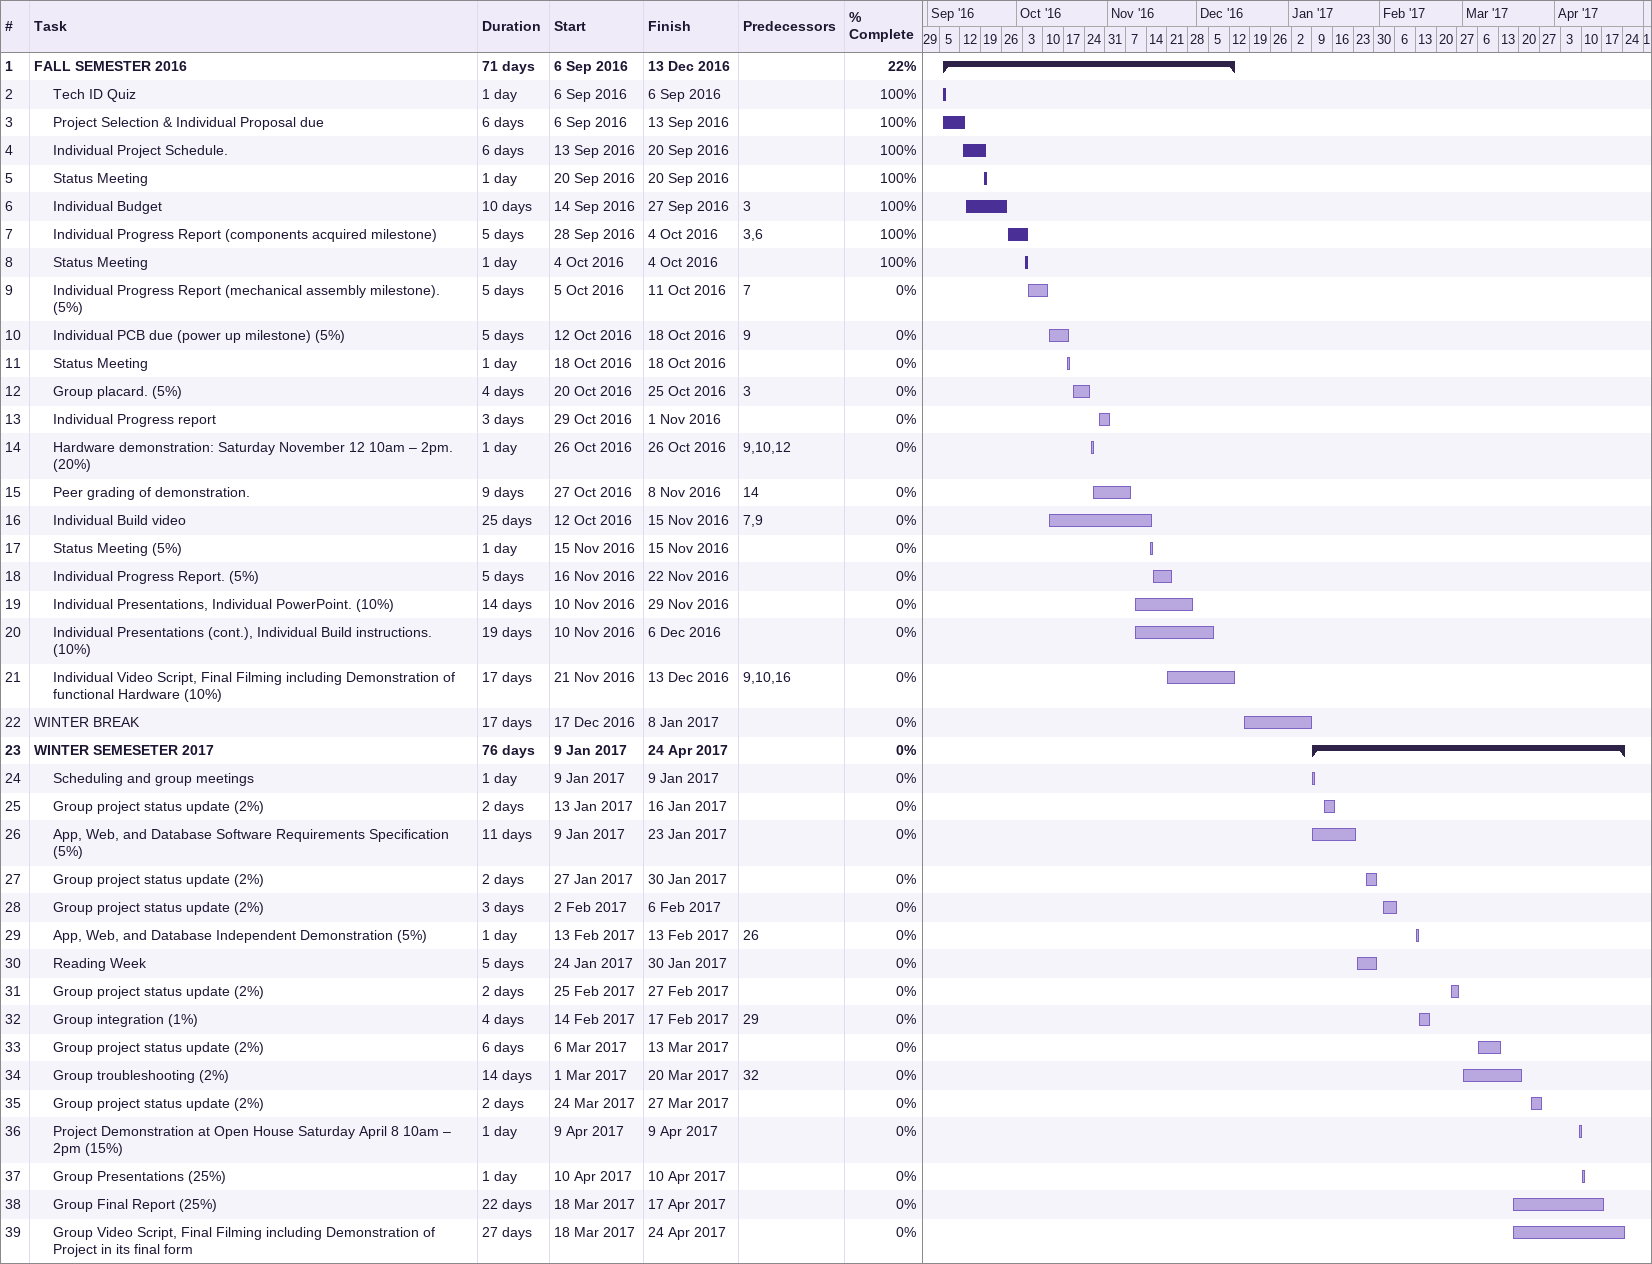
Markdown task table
| ID | Level | Task | Duration | Start | Finish | Predecessors | % complete |
|---|---|---|---|---|---|---|---|
| 1 | 1 | **FALL SEMESTER 2016** | 71d | 2016-09-06 | 2016-12-13 |  | 22 |
| 2 | 2 | Tech ID Quiz | 1d | 2016-09-06 | 2016-09-06 |  | 100 |
| 3 | 2 | Project Selection & Individual Proposal due | 6d | 2016-09-06 | 2016-09-13 |  | 100 |
| 4 | 2 | Individual Project Schedule. | 6d | 2016-09-13 | 2016-09-20 |  | 100 |
| 5 | 2 | Status Meeting | 1d | 2016-09-20 | 2016-09-20 |  | 100 |
| 6 | 2 | Individual Budget | 10d | 2016-09-14 | 2016-09-27 | 3 | 100 |
| 7 | 2 | Individual Progress Report (components acquired milestone) | 5d | 2016-09-28 | 2016-10-04 | 3, 6 | 100 |
| 8 | 2 | Status Meeting | 1d | 2016-10-04 | 2016-10-04 |  | 100 |
| 9 | 2 | Individual Progress Report (mechanical assembly milestone). (5%) | 5d | 2016-10-05 | 2016-10-11 | 7 | 0 |
| 10 | 2 | Individual PCB due (power up milestone) (5%) | 5d | 2016-10-12 | 2016-10-18 | 9 | 0 |
| 11 | 2 | Status Meeting | 1d | 2016-10-18 | 2016-10-18 |  | 0 |
| 12 | 2 | Group placard. (5%) | 4d | 2016-10-20 | 2016-10-25 | 3 | 0 |
| 13 | 2 | Individual Progress report | 3d | 2016-10-29 | 2016-11-01 |  | 0 |
| 14 | 2 | Hardware demonstration: Saturday November 12 10am – 2pm. (20%) | 1d | 2016-10-26 | 2016-10-26 | 9, 10, 12 | 0 |
| 15 | 2 | Peer grading of demonstration. | 9d | 2016-10-27 | 2016-11-08 | 14 | 0 |
| 16 | 2 | Individual Build video | 25d | 2016-10-12 | 2016-11-15 | 7, 9 | 0 |
| 17 | 2 | Status Meeting (5%) | 1d | 2016-11-15 | 2016-11-15 |  | 0 |
| 18 | 2 | Individual Progress Report. (5%) | 5d | 2016-11-16 | 2016-11-22 |  | 0 |
| 19 | 2 | Individual Presentations, Individual PowerPoint. (10%) | 14d | 2016-11-10 | 2016-11-29 |  | 0 |
| 20 | 2 | Individual Presentations (cont.), Individual Build instructions. (10%) | 19d | 2016-11-10 | 2016-12-06 |  | 0 |
| 21 | 2 | Individual Video Script, Final Filming including Demonstration of functional Hardware (10%) | 17d | 2016-11-21 | 2016-12-13 | 9, 10, 16 | 0 |
| 22 | 1 | WINTER BREAK | 17d | 2016-12-17 | 2017-01-08 |  | 0 |
| 23 | 1 | **WINTER SEMESETER 2017** | 76d | 2017-01-09 | 2017-04-24 |  | 0 |
| 24 | 2 | Scheduling and group meetings | 1d | 2017-01-09 | 2017-01-09 |  | 0 |
| 25 | 2 | Group project status update (2%) | 2d | 2017-01-13 | 2017-01-16 |  | 0 |
| 26 | 2 | App, Web, and Database Software Requirements Specification (5%) | 11d | 2017-01-09 | 2017-01-23 |  | 0 |
| 27 | 2 | Group project status update (2%) | 2d | 2017-01-27 | 2017-01-30 |  | 0 |
| 28 | 2 | Group project status update (2%) | 3d | 2017-02-02 | 2017-02-06 |  | 0 |
| 29 | 2 | App, Web, and Database Independent Demonstration (5%) | 1d | 2017-02-13 | 2017-02-13 | 26 | 0 |
| 30 | 2 | Reading Week | 5d | 2017-01-24 | 2017-01-30 |  | 0 |
| 31 | 2 | Group project status update (2%) | 2d | 2017-02-25 | 2017-02-27 |  | 0 |
| 32 | 2 | Group integration (1%) | 4d | 2017-02-14 | 2017-02-17 | 29 | 0 |
| 33 | 2 | Group project status update (2%) | 6d | 2017-03-06 | 2017-03-13 |  | 0 |
| 34 | 2 | Group troubleshooting (2%) | 14d | 2017-03-01 | 2017-03-20 | 32 | 0 |
| 35 | 2 | Group project status update (2%) | 2d | 2017-03-24 | 2017-03-27 |  | 0 |
| 36 | 2 | Project Demonstration at Open House Saturday April 8 10am – 2pm (15%) | 1d | 2017-04-09 | 2017-04-09 |  | 0 |
| 37 | 2 | Group Presentations (25%) | 1d | 2017-04-10 | 2017-04-10 |  | 0 |
| 38 | 2 | Group Final Report (25%) | 22d | 2017-03-18 | 2017-04-17 |  | 0 |
| 39 | 2 | Group Video Script, Final Filming including Demonstration of Project in its final form | 27d | 2017-03-18 | 2017-04-24 |  | 0 |
